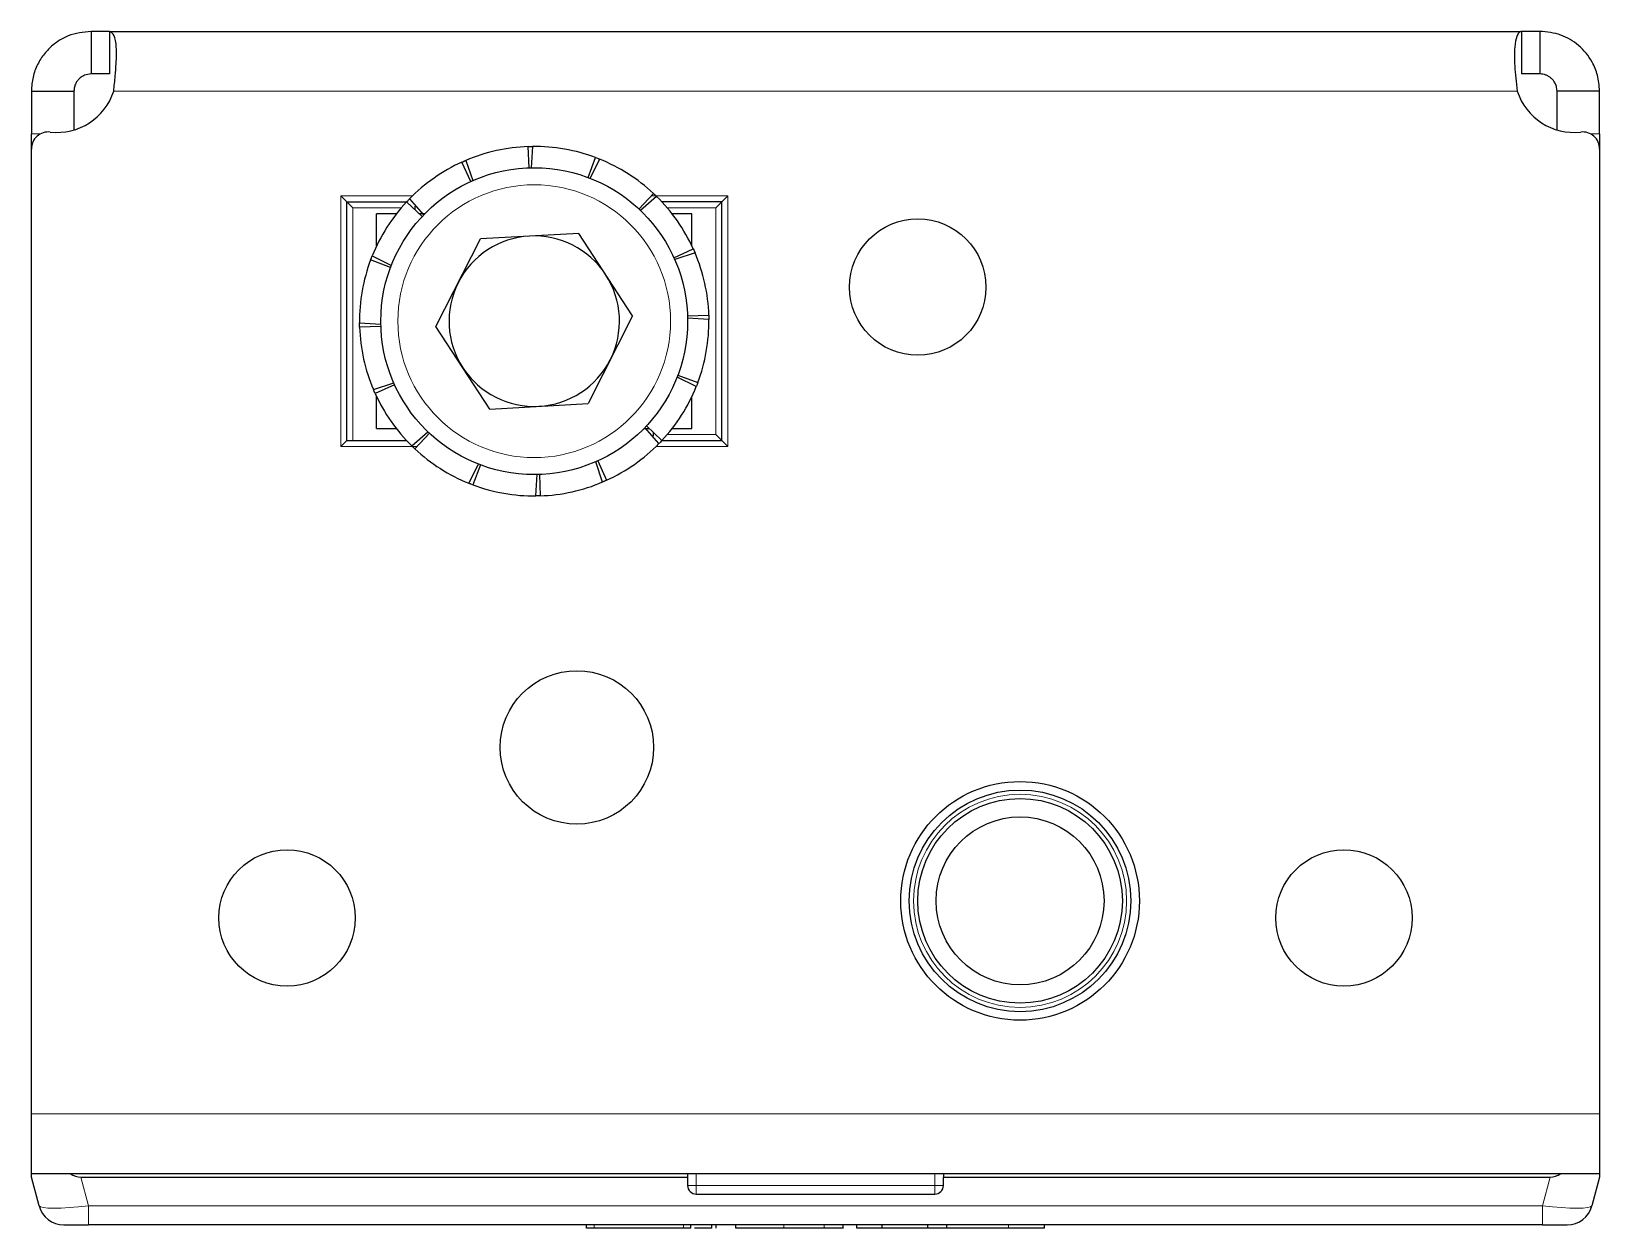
# Model space of a CAD drawing. Header units: millimetres. Extents: x 0 to 3457, y -608 to 599.
# Drawn here: x 1171.4 to 1263.4, y -608.3 to -538 of the extents above; entities that cross this region are included whole.
import ezdxf

# ---------------------------------------------------------------- set-up
doc = ezdxf.new("R2010")
doc.units = ezdxf.units.MM

msp = doc.modelspace()

# ---------------------------------------------------------------- linework, layer by layer
at = {"color": 7, "linetype": 'Continuous', "lineweight": 25}
for p, q in [((1174.886, -538.039), (1174.886, -540.539)), ((1175.973, -538.039), (1174.886, -538.039)), ((1175.973, -538.039), (1258.799, -538.039)), ((1175.973, -538.039), (1175.973, -540.539)), ((1258.799, -538.039), (1258.799, -540.539)), ((1259.886, -538.039), (1258.799, -538.039)), ((1259.886, -538.039), (1259.886, -540.539)), ((1175.973, -540.539), (1174.886, -540.539)), ((1259.886, -540.539), (1258.799, -540.539)), ((1171.386, -541.539), (1173.886, -541.539)), ((1171.386, -541.539), (1171.386, -544.042)), ((1173.886, -541.539), (1173.886, -543.822)), ((1263.386, -541.539), (1260.886, -541.539)), ((1260.886, -543.822), (1260.886, -541.539)), ((1263.386, -544.042), (1263.386, -541.539)), ((1171.386, -544.94), (1171.386, -544.042)), ((1263.386, -544.042), (1263.386, -544.94)), ((1171.386, -601.539), (1171.386, -544.94)), ((1200.58, -546.045), (1200.537, -544.795)), ((1200.787, -544.79), (1200.705, -546.041)), ((1204.045, -546.612), (1204.484, -545.442)), ((1204.717, -545.532), (1204.162, -546.657)), ((1263.386, -544.94), (1263.386, -601.539)), ((1197.161, -546.846), (1196.643, -545.709)), ((1196.872, -545.608), (1197.275, -546.795)), ((1189.536, -547.689), (1189.886, -548.039)), ((1189.886, -562.039), (1189.886, -548.039)), ((1189.886, -548.039), (1193.398, -548.039)), ((1189.886, -548.039), (1190.236, -548.389)), ((1194.309, -548.896), (1193.396, -548.042)), ((1193.568, -547.862), (1194.395, -548.804)), ((1193.886, -548.289), (1193.886, -548.5)), ((1207.03, -548.462), (1207.883, -547.549)), ((1208.063, -547.722), (1207.121, -548.549)), ((1211.886, -548.039), (1208.373, -548.039)), ((1211.536, -548.389), (1211.886, -548.039)), ((1211.886, -548.039), (1212.236, -547.689)), ((1211.886, -562.039), (1211.886, -548.039)), ((1192.801, -548.739), (1191.636, -548.739)), ((1191.636, -550.623), (1191.636, -548.739)), ((1194.459, -548.739), (1194.142, -548.739)), ((1210.136, -548.739), (1208.971, -548.739)), ((1210.136, -550.623), (1210.136, -548.739)), ((1203.494, -549.888), (1197.729, -550.205)), ((1206.651, -554.722), (1203.494, -549.888)), ((1195.121, -555.356), (1197.729, -550.205)), ((1209.079, -551.314), (1210.217, -550.797)), ((1210.317, -551.025), (1209.13, -551.429)), ((1192.459, -551.88), (1191.288, -551.441)), ((1191.379, -551.209), (1192.503, -551.763)), ((1206.651, -554.722), (1204.043, -559.873)), ((1209.881, -554.733), (1211.13, -554.69)), ((1190.636, -555.139), (1191.888, -555.22)), ((1191.891, -555.346), (1190.642, -555.388)), ((1198.278, -560.19), (1195.121, -555.356)), ((1211.135, -554.94), (1209.884, -554.858)), ((1210.393, -558.87), (1209.268, -558.316)), ((1209.313, -558.198), (1210.484, -558.637)), ((1191.455, -559.053), (1192.642, -558.65)), ((1192.693, -558.764), (1191.555, -559.282)), ((1191.636, -561.339), (1191.636, -559.455)), ((1198.278, -560.19), (1204.043, -559.873)), ((1210.136, -561.339), (1210.136, -559.455)), ((1207.463, -561.183), (1208.376, -562.036)), ((1189.536, -562.389), (1189.886, -562.039)), ((1189.886, -562.039), (1193.398, -562.039)), ((1191.636, -561.339), (1192.801, -561.339)), ((1193.709, -562.357), (1194.651, -561.53)), ((1194.742, -561.616), (1193.889, -562.53)), ((1207.313, -561.339), (1207.63, -561.339)), ((1208.204, -562.217), (1207.376, -561.274)), ((1207.886, -561.789), (1207.886, -561.578)), ((1208.373, -562.039), (1211.886, -562.039)), ((1208.971, -561.339), (1210.136, -561.339)), ((1211.536, -561.689), (1211.886, -562.039)), ((1211.886, -562.039), (1212.236, -562.389)), ((1197.055, -564.547), (1197.61, -563.422)), ((1197.727, -563.467), (1197.288, -564.637)), ((1204.9, -564.471), (1204.496, -563.283)), ((1204.611, -563.232), (1205.128, -564.37)), ((1200.985, -565.289), (1201.067, -564.037)), ((1201.192, -564.034), (1201.235, -565.283)), ((1171.386, -605.039), (1171.386, -601.539)), ((1263.386, -601.539), (1263.386, -605.039)), ((1171.386, -605.239), (1171.386, -605.039)), ((1171.386, -605.039), (1263.386, -605.039)), ((1171.838, -606.928), (1171.386, -605.239)), ((1174.284, -605.239), (1209.886, -605.239)), ((1209.886, -605.039), (1209.886, -605.239)), ((1209.886, -605.239), (1209.886, -605.739)), ((1224.886, -605.039), (1224.886, -605.239)), ((1224.886, -605.739), (1224.886, -605.239)), ((1224.886, -605.239), (1260.488, -605.239)), ((1263.386, -605.239), (1262.934, -606.928)), ((1263.386, -605.039), (1263.386, -605.239)), ((1210.386, -606.239), (1224.386, -606.239)), ((1173.287, -608.039), (1174.736, -608.039)), ((1260.036, -608.039), (1174.736, -608.039)), ((1203.958, -608.239), (1203.958, -608.039)), ((1210.072, -608.239), (1210.072, -608.039)), ((1211.309, -608.239), (1211.309, -608.039)), ((1211.561, -608.239), (1211.561, -608.039)), ((1212.704, -608.239), (1212.704, -608.039)), ((1219, -608.264), (1219, -608.039)), ((1219.812, -608.239), (1219.812, -608.039)), ((1221.3, -608.239), (1221.3, -608.039)), ((1223.967, -608.239), (1223.967, -608.039)), ((1225.099, -608.239), (1225.099, -608.039)), ((1230.813, -608.239), (1230.813, -608.039)), ((1260.036, -608.039), (1261.485, -608.039)), ((1209.638, -608.239), (1204.393, -608.239)), ((1215.532, -608.239), (1212.704, -608.239)), ((1221.3, -608.239), (1219.812, -608.239)), ((1223.967, -608.239), (1221.3, -608.239)), ((1225.099, -608.239), (1223.967, -608.239)), ((1225.158, -608.239), (1225.099, -608.239))]:
    msp.add_line(p, q, dxfattribs=at)
at = {"color": 8, "linetype": 'Continuous', "lineweight": 18}
for p, q in [((1176.218, -541.539), (1258.554, -541.539)), ((1171.386, -544.042), (1171.945, -544.042)), ((1262.827, -544.042), (1263.386, -544.042)), ((1189.536, -547.689), (1193.742, -547.689)), ((1189.536, -562.389), (1189.536, -547.689)), ((1207.752, -547.689), (1212.236, -547.689)), ((1212.236, -547.689), (1212.236, -562.389)), ((1193.086, -548.389), (1190.236, -548.389)), ((1190.236, -548.389), (1190.236, -562.039)), ((1211.536, -548.389), (1208.686, -548.389)), ((1211.536, -561.689), (1211.536, -548.389)), ((1208.686, -561.689), (1211.536, -561.689)), ((1194.02, -562.389), (1189.536, -562.389)), ((1212.236, -562.389), (1208.03, -562.389)), ((1171.386, -601.539), (1263.386, -601.539)), ((1174.284, -605.239), (1174.736, -606.928)), ((1210.386, -605.039), (1210.386, -605.739)), ((1224.386, -605.739), (1224.386, -605.039)), ((1260.036, -606.928), (1260.488, -605.239)), ((1210.386, -605.739), (1209.886, -605.739)), ((1210.386, -605.739), (1210.386, -606.239)), ((1210.386, -605.739), (1224.386, -605.739)), ((1224.386, -605.739), (1224.886, -605.739)), ((1224.386, -605.739), (1224.386, -606.239)), ((1174.736, -606.928), (1260.036, -606.928)), ((1174.736, -606.928), (1174.736, -608.039)), ((1260.036, -608.039), (1260.036, -606.928)), ((1204.393, -608.239), (1204.393, -608.039)), ((1209.638, -608.239), (1209.638, -608.039)), ((1215.532, -608.239), (1215.532, -608.039)), ((1217.894, -608.239), (1217.894, -608.039)), ((1228.703, -608.239), (1228.703, -608.039))]:
    msp.add_line(p, q, dxfattribs=at)
at = {"color": 7, "linetype": 'Continuous', "lineweight": 25}
for centre, radius in [((1200.886, -555.039), 9), ((1223.386, -553.039), 4), ((1203.386, -580.039), 4.5), ((1229.386, -589.039), 7), ((1229.386, -589.039), 6.5), ((1229.386, -589.039), 6), ((1229.386, -589.039), 4.925), ((1186.386, -590.039), 4), ((1248.386, -590.039), 4)]:
    msp.add_circle(centre, radius, dxfattribs=at)
at = {"color": 8, "linetype": 'Continuous', "lineweight": 18}
for centre, radius in [((1200.886, -555.039), 8), ((1229.386, -589.039), 6.25)]:
    msp.add_circle(centre, radius, dxfattribs=at)
at = {"color": 7, "linetype": 'Continuous', "lineweight": 25}
for centre, radius, start, end in [((1172.886, -540.468), 3.5, 263.62063, 342.17471), ((1261.886, -540.468), 3.5, 197.82529, 276.37937), ((1172.386, -544.94), 1, 83.62063, 180), ((1262.386, -544.94), 1, 360, 96.37937), ((1200.886, -555.039), 10.25, 91.95052, 113.05461), ((1200.886, -555.039), 10.25, 69.45052, 90.55461), ((1200.886, -555.039), 10.25, 46.95052, 68.05461), ((1200.886, -555.039), 10.25, 114.45052, 135.55461), ((1200.886, -555.039), 10.25, 136.95052, 158.05461), ((1200.886, -555.039), 10.25, 24.45052, 45.55461), ((1200.886, -555.039), 5, 93.14553, 153.14553), ((1200.886, -555.039), 5, 33.14553, 93.14553), ((1200.886, -555.039), 10.25, 1.95052, 23.05461), ((1200.886, -555.039), 10.25, 159.45052, 180.55461), ((1200.886, -555.039), 5, 153.14553, 213.14553), ((1200.886, -555.039), 5, 333.14553, 33.14553), ((1200.886, -555.039), 10.25, 181.95052, 203.05461), ((1200.886, -555.039), 10.25, 339.45052, 0.55461), ((1200.886, -555.039), 5, 273.14553, 333.14553), ((1200.886, -555.039), 5, 213.14553, 273.14553), ((1200.886, -555.039), 10.25, 204.45052, 225.55461), ((1200.886, -555.039), 10.25, 316.95052, 338.05461), ((1200.886, -555.039), 10.25, 226.95052, 248.05461), ((1200.886, -555.039), 10.25, 294.45052, 315.55461), ((1200.886, -555.039), 10.25, 249.45052, 270.55461), ((1200.886, -555.039), 10.25, 271.95052, 293.05461), ((1210.386, -605.739), 0.5, 180, 270), ((1224.386, -605.739), 0.5, 270, 0), ((1173.287, -606.539), 1.5, 195, 270), ((1261.485, -606.539), 1.5, 270, 345)]:
    msp.add_arc(centre, radius, start, end, dxfattribs=at)
for centre, major_axis, start_param, end_param in [((1171.386, -593.648), (3.099, -11.565), 6.030113, 6.216148), ((1263.386, -593.648), (-3.099, -11.565), 0.067037, 0.253072)]:
    msp.add_ellipse(centre, major_axis=major_axis, ratio=0.250563, start_param=start_param, end_param=end_param, dxfattribs=at)
at = {"color": 8, "linetype": 'Continuous', "lineweight": 18}
for centre, major_axis, start_param, end_param in [((1174.84, -606.539), (3.003, 0.382), 3.158333, 4.662092), ((1259.932, -606.539), (3.003, -0.382), 4.762686, 6.266445)]:
    msp.add_ellipse(centre, major_axis=major_axis, ratio=0.123038, start_param=start_param, end_param=end_param, dxfattribs=at)
at = {"color": 7, "linetype": 'Continuous', "lineweight": 25}
for points, knots in [([(1174.886, -538.039), (1174.43, -538.09), (1173.625, -538.179), (1172.714, -538.749), (1172.123, -539.348), (1171.723, -539.981), (1171.442, -540.725), (1171.405, -541.263), (1171.386, -541.539)], [0, 0, 0, 0, 0.254149, 0.448213, 0.574908, 0.708872, 0.850468, 1, 1, 1, 1]), ([(1176.218, -541.539), (1176.248, -541.245), (1176.305, -540.693), (1176.373, -539.791), (1176.396, -538.908), (1176.258, -538.183), (1176.07, -538.088), (1175.973, -538.039)], [0, 0, 0, 0, 0.16069, 0.301312, 0.521951, 0.753573, 1, 1, 1, 1]), ([(1258.799, -538.039), (1258.746, -538.056), (1258.646, -538.088), (1258.499, -538.371), (1258.398, -538.833), (1258.382, -539.462), (1258.401, -540.077), (1258.456, -540.783), (1258.521, -541.283), (1258.554, -541.539)], [0, 0, 0, 0, 0.144067, 0.271276, 0.474907, 0.597997, 0.726338, 0.860245, 1, 1, 1, 1]), ([(1263.386, -541.539), (1263.361, -541.223), (1263.315, -540.633), (1262.915, -539.687), (1262.203, -538.821), (1261.105, -538.163), (1260.3, -538.081), (1259.886, -538.039)], [0, 0, 0, 0, 0.1708405, 0.3192172, 0.5481031, 0.7678223, 1, 1, 1, 1]), ([(1174.886, -540.539), (1174.759, -540.552), (1174.546, -540.573), (1174.277, -540.732), (1174.099, -540.911), (1173.982, -541.093), (1173.901, -541.309), (1173.891, -541.461), (1173.886, -541.539)], [0, 0, 0, 0, 0.296302, 0.497469, 0.615497, 0.73607, 0.863114, 1, 1, 1, 1]), ([(1260.886, -541.539), (1260.879, -541.449), (1260.866, -541.281), (1260.773, -541.061), (1260.657, -540.894), (1260.527, -540.766), (1260.387, -540.669), (1260.163, -540.563), (1260, -540.549), (1259.886, -540.539)], [0, 0, 0, 0, 0.154359, 0.287283, 0.400435, 0.496544, 0.604314, 0.723151, 1, 1, 1, 1]), ([(1200.537, -544.795), (1200.579, -544.794), (1200.641, -544.792), (1200.724, -544.79), (1200.766, -544.79), (1200.787, -544.79)], [0, 0, 0, 0, 0.499981, 0.749988, 1, 1, 1, 1]), ([(1204.484, -545.442), (1204.523, -545.456), (1204.581, -545.478), (1204.659, -545.509), (1204.697, -545.524), (1204.717, -545.532)], [0, 0, 0, 0, 0.499981, 0.749988, 1, 1, 1, 1]), ([(1196.643, -545.709), (1196.681, -545.691), (1196.738, -545.666), (1196.815, -545.632), (1196.853, -545.616), (1196.872, -545.608)], [0, 0, 0, 0, 0.499981, 0.749988, 1, 1, 1, 1]), ([(1193.396, -548.042), (1193.424, -548.012), (1193.467, -547.967), (1193.525, -547.907), (1193.554, -547.877), (1193.568, -547.862)], [0, 0, 0, 0, 0.4999808, 0.7499881, 1, 1, 1, 1]), ([(1207.883, -547.549), (1207.913, -547.577), (1207.959, -547.62), (1208.019, -547.678), (1208.048, -547.707), (1208.063, -547.722)], [0, 0, 0, 0, 0.499981, 0.749988, 1, 1, 1, 1]), ([(1210.217, -550.797), (1210.234, -550.835), (1210.259, -550.892), (1210.293, -550.968), (1210.309, -551.006), (1210.317, -551.025)], [0, 0, 0, 0, 0.499981, 0.749988, 1, 1, 1, 1]), ([(1191.288, -551.441), (1191.303, -551.402), (1191.325, -551.344), (1191.355, -551.267), (1191.371, -551.228), (1191.379, -551.209)], [0, 0, 0, 0, 0.499981, 0.749988, 1, 1, 1, 1]), ([(1211.13, -554.69), (1211.131, -554.732), (1211.133, -554.794), (1211.135, -554.878), (1211.135, -554.919), (1211.135, -554.94)], [0, 0, 0, 0, 0.499981, 0.749988, 1, 1, 1, 1]), ([(1190.642, -555.388), (1190.641, -555.347), (1190.639, -555.284), (1190.637, -555.201), (1190.637, -555.159), (1190.636, -555.139)], [0, 0, 0, 0, 0.499981, 0.749988, 1, 1, 1, 1]), ([(1191.555, -559.282), (1191.538, -559.244), (1191.512, -559.187), (1191.479, -559.111), (1191.463, -559.072), (1191.455, -559.053)], [0, 0, 0, 0, 0.499981, 0.749988, 1, 1, 1, 1]), ([(1210.484, -558.637), (1210.469, -558.676), (1210.447, -558.735), (1210.416, -558.812), (1210.401, -558.851), (1210.393, -558.87)], [0, 0, 0, 0, 0.499981, 0.749988, 1, 1, 1, 1]), ([(1208.376, -562.036), (1208.348, -562.067), (1208.305, -562.112), (1208.247, -562.172), (1208.218, -562.202), (1208.204, -562.217)], [0, 0, 0, 0, 0.4999808, 0.7499881, 1, 1, 1, 1]), ([(1193.889, -562.53), (1193.859, -562.501), (1193.813, -562.458), (1193.753, -562.401), (1193.723, -562.371), (1193.709, -562.357)], [0, 0, 0, 0, 0.499981, 0.749988, 1, 1, 1, 1]), ([(1197.288, -564.637), (1197.249, -564.622), (1197.191, -564.6), (1197.113, -564.57), (1197.075, -564.554), (1197.055, -564.547)], [0, 0, 0, 0, 0.499981, 0.749988, 1, 1, 1, 1]), ([(1205.128, -564.37), (1205.091, -564.387), (1205.034, -564.413), (1204.957, -564.446), (1204.919, -564.462), (1204.9, -564.471)], [0, 0, 0, 0, 0.499981, 0.749988, 1, 1, 1, 1]), ([(1201.235, -565.283), (1201.193, -565.285), (1201.131, -565.287), (1201.048, -565.288), (1201.006, -565.289), (1200.985, -565.289)], [0, 0, 0, 0, 0.4999808, 0.7499881, 1, 1, 1, 1]), ([(1204.393, -608.239), (1204.328, -608.239), (1204.201, -608.239), (1204.06, -608.239), (1203.974, -608.239), (1203.964, -608.239), (1203.958, -608.239)], [0, 0, 0, 0, 0.281303, 0.555629, 0.773878, 1, 1, 1, 1]), ([(1210.072, -608.239), (1210.063, -608.239), (1210.047, -608.239), (1209.931, -608.239), (1209.789, -608.239), (1209.689, -608.239), (1209.638, -608.239)], [0, 0, 0, 0, 0.285248, 0.560563, 0.777151, 1, 1, 1, 1]), ([(1211.309, -608.239), (1211.257, -608.239), (1211.147, -608.239), (1210.847, -608.239), (1210.563, -608.239), (1210.358, -608.239), (1210.293, -608.239)], [0, 0, 0, 0, 0.255277, 0.538303, 0.854078, 1, 1, 1, 1]), ([(1211.132, -608.239), (1211.018, -608.239), (1210.774, -608.239), (1210.47, -608.239), (1210.294, -608.239), (1210.293, -608.239)], [0, 0, 0, 0, 0.4662494, 0.9973384, 1, 1, 1, 1]), ([(1217.894, -608.239), (1217.735, -608.239), (1217.376, -608.239), (1216.577, -608.239), (1215.944, -608.239), (1215.532, -608.239)], [0, 0, 0, 0, 0.216742, 0.489643, 1, 1, 1, 1]), ([(1218.983, -608.239), (1218.988, -608.239), (1219.016, -608.239), (1218.859, -608.239), (1218.491, -608.239), (1218.104, -608.239), (1217.894, -608.239)], [0, 0, 0, 0, 0.061615, 0.333035, 0.637399, 1, 1, 1, 1]), ([(1228.703, -608.239), (1228.202, -608.239), (1227.267, -608.239), (1226.074, -608.239), (1225.349, -608.239), (1225.168, -608.239), (1225.158, -608.239)], [0, 0, 0, 0, 0.3819835, 0.7133523, 0.984017, 1, 1, 1, 1]), ([(1230.813, -608.239), (1230.444, -608.239), (1229.755, -608.239), (1229.036, -608.239), (1228.703, -608.239)], [0, 0, 0, 0, 0.5368, 1, 1, 1, 1])]:
    msp.add_open_spline(points, degree=3, knots=knots, dxfattribs=at)

doc.saveas('drawing.dxf')
